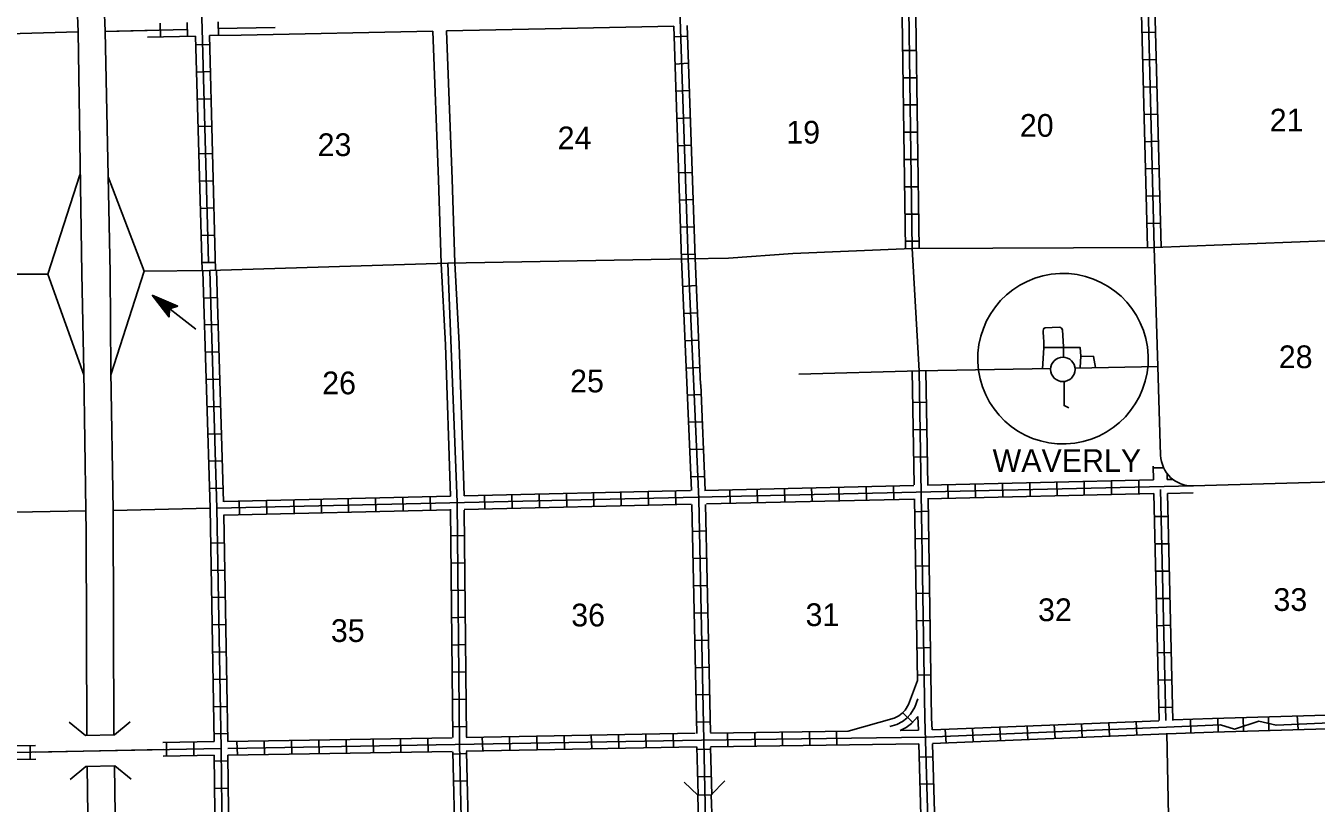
# Model space of a CAD drawing. Extents: x 1896717 to 2422910, y 16167611 to 16626507.
# Drawn here: x 2142061 to 2170467, y 16344806 to 16361913 of the extents above; entities that cross this region are included whole.
import ezdxf

# ---------------------------------------------------------------- set-up
doc = ezdxf.new("R2010")
doc.units = 0
for name, color, linetype in [('L10', 7, 'Continuous'), ('L13', 7, 'Continuous'), ('L14', 7, 'Continuous'), ('L16', 7, 'Continuous'), ('L18', 7, 'Continuous'), ('L28', 7, 'Continuous'), ('L3', 7, 'Continuous'), ('L4', 7, 'Continuous'), ('L5', 7, 'Continuous'), ('L8', 7, 'Continuous')]:
    doc.layers.add(name, color=color, linetype=linetype)

msp = doc.modelspace()

# ---------------------------------------------------------------- linework, layer by layer
at = {"layer": 'L10'}
for p, q in [((2146805, 16361710), (2151024, 16361796)), ((2151325, 16361805), (2153857, 16361855)), ((2153857, 16361855), (2156326, 16361904)), ((2151410, 16351562), (2151303, 16354896)), ((2151710, 16351571), (2151603, 16354906))]:
    msp.add_line(p, q, dxfattribs=at)
for points in [[(2151024, 16361796), (2151143, 16358521), (2151202, 16356679)], [(2151325, 16361805), (2151443, 16358537), (2151502, 16356696)], [(2151202, 16356679), (2151303, 16354896)], [(2151502, 16356696), (2151603, 16354913)]]:
    msp.add_lwpolyline(points, dxfattribs=at)
at = {"layer": 'L13'}
for p, q in [((2140793, 16361711), (2143210, 16361777)), ((2143810, 16361791), (2144734, 16361812)), ((2141077, 16351196), (2143385, 16351242)), ((2143985, 16351250), (2146118, 16351296)), ((2167176, 16346346), (2167276, 16341379))]:
    msp.add_line(p, q, dxfattribs=at)
at = {"layer": 'L16'}
for p, q in [((2164901, 16354637), (2164901, 16354846)), ((2165285, 16354646), (2165268, 16354396))]:
    msp.add_line(p, q, dxfattribs=at)
for points in [[(2164468, 16354837), (2164468, 16354984), (2164467, 16355042), (2164455, 16355193), (2164464, 16355240), (2164473, 16355254), (2164502, 16355268), (2164805, 16355280), (2164836, 16355275), (2164862, 16355259), (2164879, 16355223), (2164901, 16354846)], [(2164443, 16354354), (2164468, 16354837), (2165268, 16354837), (2165285, 16354646), (2165568, 16354637), (2165610, 16354396)], [(2164918, 16354087), (2164918, 16353554), (2165018, 16353504)]]:
    msp.add_lwpolyline(points, dxfattribs=at)
msp.add_circle((2164890, 16354352), 269, dxfattribs=at)
msp.add_ellipse((2164893, 16354587), major_axis=(-67, 1875), ratio=0.999962, dxfattribs=at)
at = {"layer": 'L18'}
for p, q in [((2156851, 16344979), (2156551, 16345271)), ((2157151, 16344987), (2157451, 16345296)), ((2156851, 16344979), (2157151, 16344987)), ((2156868, 16344379), (2156851, 16344979)), ((2157168, 16344387), (2157151, 16344987))]:
    msp.add_line(p, q, dxfattribs=at)
for points in [[(2143018, 16346587), (2143377, 16346296), (2144010, 16346312), (2144360, 16346596)], [(2144377, 16345337), (2144018, 16345629), (2143385, 16345612), (2143035, 16345329)]]:
    msp.add_lwpolyline(points, dxfattribs=at)
at = {"layer": 'L28'}
for p, q in [((2144843, 16355987), (2145410, 16355746)), ((2144843, 16355987), (2145218, 16355504)), ((2144843, 16355987), (2145802, 16355237)), ((2144893, 16355937), (2145202, 16355554)), ((2144927, 16355946), (2145368, 16355746)), ((2144943, 16355896), (2145202, 16355571)), ((2144968, 16355904), (2145352, 16355737)), ((2145002, 16355854), (2145202, 16355604)), ((2145035, 16355862), (2145318, 16355721)), ((2145052, 16355821), (2145177, 16355729)), ((2145060, 16355796), (2145210, 16355637)), ((2145068, 16355821), (2145285, 16355712)), ((2145093, 16355796), (2145177, 16355729)), ((2145135, 16355746), (2145210, 16355671)), ((2145160, 16355762), (2145268, 16355704)), ((2145185, 16355737), (2145235, 16355704)), ((2145410, 16355746), (2145227, 16355687)), ((2145193, 16355704), (2145210, 16355679)), ((2145218, 16355504), (2145227, 16355687))]:
    msp.add_line(p, q, dxfattribs=at)
at = {"layer": 'L3'}
for p, q in [((2143252, 16358637), (2142544, 16356446)), ((2143875, 16358592), (2144668, 16356512)), ((2142544, 16356446), (2143335, 16354229)), ((2144668, 16356512), (2143935, 16354229))]:
    msp.add_line(p, q, dxfattribs=at)
at = {"layer": 'L4'}
for p, q in [((2161726, 16354321), (2161576, 16357012)), ((2166984, 16354412), (2166901, 16357037)), ((2164626, 16354371), (2161726, 16354321)), ((2166984, 16354412), (2165168, 16354379)), ((2167043, 16352462), (2166984, 16354412)), ((2167759, 16351787), (2171401, 16351896)), ((2142281, 16345928), (2145083, 16345988))]:
    msp.add_line(p, q, dxfattribs=at)
for points in [[(2144668, 16356512), (2146110, 16356529), (2151352, 16356687), (2156643, 16356787), (2157526, 16356796), (2158943, 16356904), (2161576, 16357012), (2166901, 16357037), (2172193, 16357237), (2177384, 16357321)], [(2130177, 16356279), (2135485, 16356379), (2140794, 16356446), (2142544, 16356446)]]:
    msp.add_lwpolyline(points, dxfattribs=at)
msp.add_arc((2167742, 16352486), 700, 181.7439, 271.7268, dxfattribs=at)
at = {"layer": 'L5'}
for points in [[(2142793, 16372104), (2143210, 16361779), (2143293, 16356462)], [(2143393, 16372113), (2143810, 16361796), (2143918, 16356479)], [(2143293, 16356462), (2143335, 16354304), (2143385, 16351254), (2143387, 16350761)], [(2143918, 16356479), (2143935, 16354304), (2143985, 16351254), (2144002, 16346312)], [(2143387, 16350761), (2143402, 16346296)], [(2143410, 16345613), (2143477, 16340821), (2143568, 16330654)], [(2144010, 16345629), (2144077, 16340821), (2144160, 16330679)]]:
    msp.add_lwpolyline(points, dxfattribs=at)
at = {"layer": 'L8'}
for p, q in [((2145619, 16361684), (2145612, 16361982)), ((2146295, 16361999), (2146301, 16361701)), ((2145616, 16361833), (2144064, 16361797)), ((2145023, 16361670), (2145016, 16361968)), ((2146102, 16361696), (2146805, 16361710)), ((2146298, 16361850), (2147547, 16361875)), ((2166634, 16361762), (2166934, 16361771)), ((2144739, 16361663), (2145798, 16361688)), ((2146102, 16361504), (2145802, 16361496)), ((2156335, 16361671), (2156635, 16361687)), ((2161368, 16361371), (2161668, 16361371)), ((2166651, 16361162), (2166951, 16361171)), ((2146118, 16360904), (2145818, 16360896)), ((2156351, 16361071), (2156651, 16361087)), ((2161376, 16360771), (2161676, 16360771)), ((2166659, 16360562), (2166959, 16360571)), ((2146135, 16360304), (2145835, 16360296)), ((2156368, 16360471), (2156668, 16360487)), ((2161385, 16360171), (2161685, 16360171)), ((2146152, 16359704), (2145852, 16359696)), ((2156393, 16359871), (2156693, 16359887)), ((2166676, 16359962), (2166976, 16359971)), ((2161393, 16359571), (2161693, 16359571)), ((2156410, 16359271), (2156710, 16359287)), ((2166693, 16359362), (2166993, 16359371)), ((2146168, 16359104), (2145868, 16359096)), ((2161401, 16358971), (2161701, 16358971)), ((2156426, 16358679), (2156726, 16358687)), ((2166709, 16358762), (2167009, 16358771)), ((2146185, 16358504), (2145885, 16358496)), ((2161410, 16358371), (2161710, 16358371)), ((2156451, 16358079), (2156751, 16358087)), ((2166726, 16358162), (2167026, 16358171)), ((2146202, 16357904), (2145902, 16357896)), ((2161418, 16357771), (2161718, 16357771)), ((2156468, 16357479), (2156768, 16357487)), ((2166734, 16357562), (2167034, 16357571)), ((2146218, 16357304), (2145918, 16357296)), ((2161426, 16357171), (2161726, 16357171)), ((2156493, 16356879), (2156793, 16356887)), ((2146235, 16356704), (2145935, 16356704)), ((2156518, 16356179), (2156818, 16356196)), ((2145977, 16355921), (2146277, 16355937)), ((2156543, 16355579), (2156843, 16355596)), ((2145993, 16355329), (2146293, 16355337)), ((2156576, 16354979), (2156868, 16354996)), ((2146018, 16354729), (2146318, 16354737)), ((2156601, 16354379), (2156901, 16354396)), ((2159076, 16354246), (2161726, 16354321)), ((2146035, 16354129), (2146335, 16354137)), ((2156626, 16353787), (2156926, 16353796)), ((2146052, 16353529), (2146352, 16353537)), ((2161885, 16353629), (2161585, 16353621)), ((2156651, 16353187), (2156951, 16353196)), ((2146068, 16352929), (2146368, 16352937)), ((2161901, 16353029), (2161601, 16353021)), ((2146085, 16352329), (2146385, 16352337)), ((2156676, 16352587), (2156976, 16352596)), ((2161910, 16352429), (2161610, 16352421)), ((2166879, 16352226), (2166886, 16351920)), ((2166880, 16352183), (2167111, 16352183)), ((2167183, 16352065), (2167186, 16351927)), ((2146268, 16351296), (2167759, 16351787)), ((2156701, 16351987), (2157001, 16351996)), ((2157001, 16351687), (2161610, 16351796)), ((2159960, 16351762), (2159968, 16351462)), ((2160560, 16351771), (2160568, 16351471)), ((2161160, 16351787), (2161168, 16351487)), ((2161910, 16351804), (2166886, 16351920)), ((2162360, 16351812), (2162368, 16351512)), ((2162960, 16351829), (2162968, 16351529)), ((2163560, 16351837), (2163568, 16351537)), ((2164160, 16351854), (2164168, 16351554)), ((2164760, 16351871), (2164768, 16351571)), ((2165360, 16351879), (2165360, 16351579)), ((2165959, 16351896), (2165959, 16351596)), ((2166559, 16351912), (2166559, 16351612)), ((2167186, 16351927), (2167316, 16351930)), ((2146102, 16351729), (2146402, 16351737)), ((2146427, 16351446), (2151410, 16351562)), ((2147360, 16351471), (2147368, 16351171)), ((2147960, 16351487), (2147968, 16351187)), ((2148560, 16351496), (2148568, 16351196)), ((2149160, 16351512), (2149168, 16351212)), ((2149760, 16351529), (2149768, 16351229)), ((2150360, 16351537), (2150368, 16351237)), ((2150960, 16351554), (2150968, 16351254)), ((2151710, 16351571), (2156693, 16351687)), ((2152160, 16351579), (2152168, 16351279)), ((2152760, 16351596), (2152768, 16351296)), ((2153360, 16351604), (2153368, 16351304)), ((2153960, 16351621), (2153968, 16351321)), ((2154560, 16351637), (2154568, 16351337)), ((2155160, 16351646), (2155168, 16351346)), ((2155760, 16351662), (2155768, 16351362)), ((2156360, 16351679), (2156368, 16351379)), ((2157043, 16351396), (2161610, 16351496)), ((2157560, 16351704), (2157568, 16351404)), ((2158160, 16351721), (2158168, 16351421)), ((2158760, 16351729), (2158768, 16351429)), ((2159360, 16351746), (2159368, 16351446)), ((2161910, 16351504), (2166893, 16351621)), ((2166893, 16351621), (2167009, 16346629)), ((2167043, 16351712), (2167159, 16346629)), ((2167193, 16351621), (2167759, 16351637)), ((2167193, 16351621), (2167309, 16346629)), ((2146418, 16351146), (2151418, 16351262)), ((2146760, 16351454), (2146768, 16351154)), ((2151710, 16351271), (2156710, 16351387)), ((2161926, 16351229), (2161626, 16351221)), ((2166909, 16351112), (2167209, 16351112)), ((2151418, 16350687), (2151718, 16350696)), ((2156743, 16350787), (2157043, 16350796)), ((2161935, 16350629), (2161635, 16350621)), ((2146135, 16350529), (2146435, 16350537)), ((2166918, 16350512), (2167218, 16350512)), ((2151427, 16350087), (2151727, 16350096)), ((2156751, 16350187), (2157051, 16350196)), ((2146143, 16349929), (2146443, 16349937)), ((2161943, 16350029), (2161643, 16350021)), ((2166934, 16349912), (2167234, 16349912)), ((2151427, 16349487), (2151727, 16349496)), ((2156768, 16349587), (2157068, 16349596)), ((2146152, 16349329), (2146452, 16349337)), ((2161960, 16349429), (2161660, 16349421)), ((2166951, 16349312), (2167251, 16349312)), ((2156776, 16348987), (2157076, 16348996)), ((2146160, 16348729), (2146460, 16348737)), ((2151435, 16348887), (2151735, 16348896)), ((2161968, 16348829), (2161668, 16348821)), ((2166959, 16348712), (2167259, 16348721)), ((2156793, 16348387), (2157093, 16348396)), ((2146177, 16348129), (2146477, 16348137)), ((2151443, 16348287), (2151743, 16348296)), ((2161976, 16348229), (2161676, 16348221)), ((2166976, 16348112), (2167276, 16348121)), ((2156801, 16347787), (2157101, 16347796)), ((2146185, 16347529), (2146485, 16347537)), ((2151443, 16347687), (2151743, 16347696)), ((2161985, 16347629), (2161685, 16347621)), ((2166993, 16347512), (2167293, 16347521)), ((2146193, 16346929), (2146493, 16346937)), ((2151452, 16347087), (2151752, 16347096)), ((2156818, 16347187), (2157118, 16347196)), ((2167001, 16346912), (2167301, 16346921)), ((2161578, 16346586), (2161365, 16346797)), ((2167701, 16346654), (2167709, 16346354)), ((2168301, 16346679), (2168309, 16346379)), ((2168859, 16346696), (2168868, 16346396)), ((2169418, 16346687), (2169426, 16346404)), ((2170051, 16346737), (2170068, 16346437)), ((2151460, 16346487), (2151760, 16346496)), ((2156826, 16346587), (2157126, 16346596)), ((2157510, 16346354), (2157518, 16346054)), ((2158110, 16346362), (2158118, 16346062)), ((2158710, 16346371), (2158718, 16346071)), ((2159310, 16346379), (2159318, 16346079)), ((2159910, 16346387), (2159918, 16346087)), ((2162301, 16346429), (2162318, 16346129)), ((2162901, 16346454), (2162918, 16346154)), ((2163501, 16346479), (2163518, 16346179)), ((2164101, 16346504), (2164118, 16346204)), ((2164701, 16346529), (2164718, 16346229)), ((2165301, 16346554), (2165318, 16346254)), ((2165901, 16346579), (2165918, 16346279)), ((2166501, 16346604), (2166518, 16346304)), ((2141177, 16346054), (2142276, 16346078)), ((2142160, 16346079), (2142160, 16345779)), ((2145079, 16346138), (2146210, 16346162)), ((2145160, 16346137), (2145160, 16345837)), ((2145760, 16346154), (2145760, 16345854)), ((2146202, 16346329), (2146502, 16346337)), ((2146710, 16346162), (2146718, 16345862)), ((2147310, 16346179), (2147318, 16345879)), ((2147910, 16346187), (2147918, 16345887)), ((2148510, 16346196), (2148518, 16345896)), ((2149110, 16346204), (2149118, 16345904)), ((2149710, 16346221), (2149718, 16345921)), ((2150310, 16346229), (2150318, 16345929)), ((2150910, 16346237), (2150918, 16345937)), ((2152110, 16346262), (2152118, 16345962)), ((2152710, 16346271), (2152718, 16345971)), ((2153310, 16346279), (2153318, 16345979)), ((2153910, 16346296), (2153918, 16345996)), ((2154510, 16346304), (2154518, 16346004)), ((2155110, 16346312), (2155118, 16346012)), ((2155710, 16346321), (2155718, 16346021)), ((2156310, 16346337), (2156318, 16346037)), ((2130486, 16345687), (2146360, 16346012)), ((2145088, 16345838), (2146210, 16345862)), ((2151468, 16345887), (2151768, 16345896)), ((2156835, 16345987), (2157135, 16345996)), ((2162026, 16345829), (2161726, 16345821)), ((2141177, 16345754), (2142285, 16345778)), ((2146210, 16345729), (2146510, 16345737)), ((2151477, 16345287), (2151777, 16345296)), ((2156851, 16345387), (2157151, 16345396)), ((2162043, 16345229), (2161743, 16345221)), ((2146218, 16345129), (2146518, 16345137))]:
    msp.add_line(p, q, dxfattribs=at)
for points in [[(2144910, 16393613), (2145068, 16388329), (2145210, 16383038), (2145418, 16377721), (2145585, 16372388), (2145777, 16367104), (2145943, 16361846), (2146085, 16356704)], [(2160401, 16393746), (2160601, 16388521), (2160751, 16383171), (2160985, 16377946), (2161351, 16372921), (2161401, 16367587), (2161501, 16362271), (2161576, 16357012)], [(2166901, 16357037), (2166768, 16362337), (2166676, 16367671), (2166568, 16372938), (2166243, 16377954)], [(2155993, 16377871), (2156118, 16372621), (2156318, 16367354), (2156468, 16362062), (2156643, 16356787)], [(2167051, 16357037), (2166918, 16362337), (2166826, 16367521)], [(2161351, 16362112), (2161426, 16357012)], [(2161651, 16362121), (2161726, 16357012)], [(2166751, 16357037), (2166618, 16362179)], [(2146102, 16361696), (2146240, 16356533)], [(2156326, 16361904), (2156493, 16356779)], [(2156623, 16361921), (2156793, 16356796)], [(2145798, 16361688), (2145940, 16356527)], [(2151352, 16356687), (2151560, 16351429), (2151610, 16346104), (2151727, 16340921)], [(2156718, 16351687), (2156493, 16356779)], [(2157093, 16340879), (2156876, 16351496), (2156643, 16356787)], [(2156915, 16354021), (2156793, 16356796)], [(2145960, 16356521), (2146118, 16351296), (2146210, 16346162)], [(2146110, 16356529), (2146268, 16351296), (2146360, 16346012), (2146418, 16340846), (2146518, 16335554)], [(2146260, 16356537), (2146410, 16351437)], [(2161726, 16354321), (2161851, 16346679), (2162018, 16340962), (2162235, 16335796), (2162326, 16333871), (2162251, 16333637), (2161676, 16333337), (2161418, 16333162), (2157201, 16332812)], [(2161574, 16354318), (2161618, 16351812)], [(2161876, 16354321), (2161918, 16351804)], [(2157018, 16351687), (2156918, 16354021)], [(2161626, 16351504), (2161688, 16347505)], [(2161926, 16351512), (2162001, 16346679), (2162010, 16346421)], [(2151410, 16351279), (2151410, 16351262)], [(2151410, 16351262), (2151460, 16346254)], [(2151710, 16351254), (2151760, 16346262)], [(2156835, 16346337), (2156726, 16351379)], [(2157135, 16346362), (2157026, 16351379)], [(2146418, 16351154), (2146510, 16346162)], [(2161688, 16347505), (2161493, 16346981), (2161417, 16346852), (2161354, 16346785), (2161280, 16346729), (2161180, 16346679), (2160165, 16346390)], [(2161699, 16347104), (2161628, 16346916), (2161537, 16346762), (2161455, 16346674), (2161360, 16346602), (2161235, 16346539), (2161080, 16346495)], [(2146510, 16346012), (2156935, 16346196), (2161885, 16346262), (2167168, 16346479), (2168359, 16346529), (2168668, 16346437), (2169201, 16346612), (2169584, 16346521), (2172451, 16346646)], [(2161700, 16346716), (2161555, 16346562), (2161439, 16346474), (2161306, 16346406)], [(2161700, 16346716), (2161710, 16346412)], [(2167318, 16346637), (2168184, 16346671)], [(2168184, 16346671), (2172443, 16346796)], [(2157135, 16346346), (2160165, 16346390)], [(2161306, 16346406), (2161710, 16346412)], [(2162018, 16346421), (2167001, 16346621)], [(2162018, 16346121), (2167176, 16346329), (2168201, 16346371)], [(2168201, 16346371), (2172459, 16346496)], [(2146510, 16346162), (2151443, 16346246)], [(2151752, 16346254), (2156793, 16346346)], [(2157135, 16346046), (2161718, 16346112)], [(2161718, 16346112), (2161860, 16341129)], [(2162018, 16346112), (2162168, 16341112)], [(2146210, 16345862), (2146268, 16340846), (2146268, 16340671)], [(2146510, 16345862), (2151443, 16345946)], [(2146510, 16345862), (2146568, 16340996)], [(2151460, 16345937), (2151510, 16343812)], [(2151752, 16345954), (2156826, 16346046)], [(2151760, 16345937), (2151810, 16343812)], [(2156860, 16344987), (2156835, 16346046)], [(2157160, 16344987), (2157135, 16346029)]]:
    msp.add_lwpolyline(points, dxfattribs=at)

# ---------------------------------------------------------------- texts
at = {"layer": 'L14'}
for s, p in [('21', (2169443, 16359587)), ('24', (2153768, 16359196)), ('19', (2158801, 16359321)), ('20', (2163943, 16359471)), ('23', (2148485, 16359046)), ('28', (2169643, 16354379)), ('26', (2148585, 16353804)), ('25', (2154043, 16353846)), ('33', (2169526, 16349037)), ('36', (2154068, 16348696)), ('31', (2159226, 16348704)), ('32', (2164343, 16348812)), ('35', (2148777, 16348354))]:
    msp.add_text(s, height=500, rotation=359.9999, dxfattribs=at).set_placement(p)
at = {"layer": 'L16'}
msp.add_text('WAVERLY', height=500, rotation=359.9999, dxfattribs=at).set_placement((2163343, 16352096))

doc.saveas('drawing.dxf')
